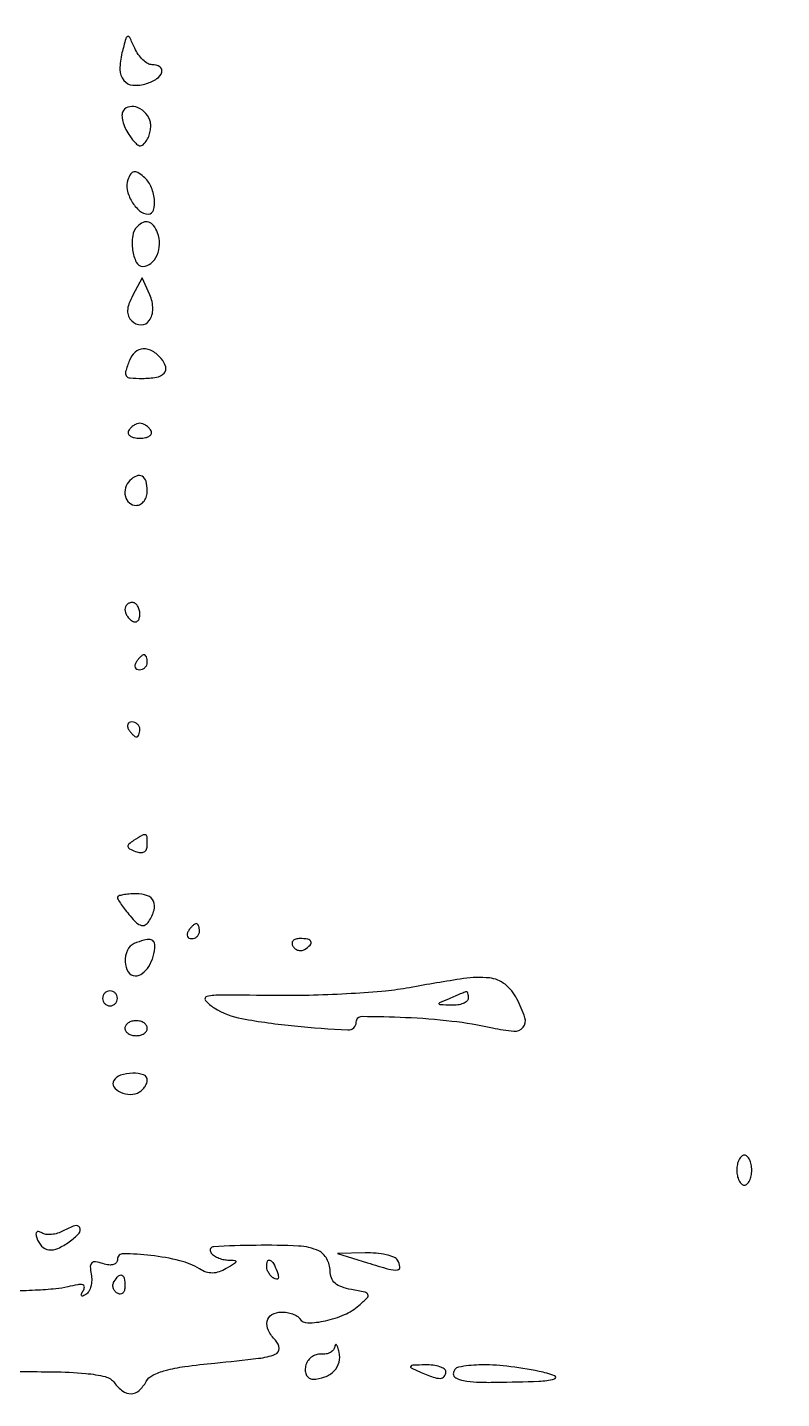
# Model space of a CAD drawing. Extents: x 0 to 4160, y 0 to 3120.
# Drawn here: x 2686.9 to 2788, y 1185.4 to 1369 of the extents above; entities that cross this region are included whole.
import ezdxf

# ---------------------------------------------------------------- set-up
doc = ezdxf.new("R2010")
doc.units = 0

msp = doc.modelspace()

# ---------------------------------------------------------------- linework, layer by layer
for points in [[(4159.499279, 606.274193, 0.000001), (4159.667734, 974.478125, 0.000057)], [(757.647081, 3119.740147, 0.000002), (520.492565, 3119.487217, 0.4139)], [(1964.75, 0.149832, 0.000016), (2717.930904, 0.232101, 0.000028), (3351.473438, 0.357111)], [(2681.984183, 1189.033992, -0.00343), (2690.334501, 1189.001496, -0.019741), (2694.748961, 1188.779581, -0.035898), (2697.371314, 1188.352433, -0.178405), (2698.594426, 1187.539978, 0.075447), (2699.704677, 1186.422111, 0.169969), (2700.830143, 1186.072127, 0.176259), (2701.899496, 1186.504414, 0.082056), (2702.846302, 1187.68984, -0.149269), (2703.731804, 1188.538644, -0.051013), (2705.411388, 1189.182285, -0.032268), (2708.019656, 1189.709654, -0.009654), (2712.050897, 1190.178079, 0.005137), (2717.916308, 1190.805984, 0.060237), (2720.14701, 1191.345372, 0.325946), (2720.664047, 1192.129321, 0.186692), (2720.183333, 1193.216667, -0.081534), (2719.23621, 1194.53582, -0.165904), (2719.071289, 1195.785921, -0.214342), (2719.697774, 1196.663574, -0.132915), (2720.940983, 1197, -0.040856), (2721.723191, 1196.935977, -0.043294), (2722.469003, 1196.745645, -0.047451), (2723.075242, 1196.466705, -0.123411), (2723.417116, 1196.134109, 0.265881), (2724.502464, 1195.544721, 0.048581), (2726.860651, 1195.827487, 0.048318), (2729.418577, 1196.655288, 0.076832), (2731.360354, 1197.88057, 0.015181), (2732.482694, 1198.9191, 0.318365), (2732.558938, 1199.34445, 0.233628), (2732.173277, 1199.651691, 0.009324), (2730.360354, 1200.009821, -0.040936), (2729.048713, 1200.356233, -0.094842), (2728.173351, 1200.86813, -0.120793), (2727.675268, 1201.577595, -0.093189), (2727.5, 1202.509821, 0.068549), (2727.3882, 1203.321466, 0.059597), (2727.059375, 1204.115051, 0.06236), (2726.573785, 1204.77213, 0.096382), (2726, 1205.179715, 0.095373), (2723.25307, 1205.83825, 0.01438), (2717.568004, 1205.931295, 0.00973), (2711.893534, 1205.750486, 0.57026), (2711.5, 1205, 0.098761), (2711.859375, 1204.614592, 0.050974), (2712.433213, 1204.284817, 0.047873), (2713.116346, 1204.055351, 0.05265), (2713.809017, 1203.969591, -0.016239), (2714.735418, 1203.922808, -0.446178), (2714.866771, 1203.749491, -0.209387), (2714.686376, 1203.487853, -0.007095), (2713.588822, 1202.829702, -0.048234), (2712.616423, 1202.384231, -0.079795), (2711.729093, 1202.228318, -0.084075), (2710.870542, 1202.360776, -0.059424), (2709.985797, 1202.776797, 0.080279), (2707.369337, 1203.876955, 0.030705), (2703.46872, 1204.572357, 0.024563), (2699.782584, 1204.815698, 0.419144), (2699, 1204.046156, -0.167002), (2698.852107, 1203.615717, -0.158571), (2698.467826, 1203.355978, -0.101851), (2697.849397, 1203.30836, -0.045325), (2697.047333, 1203.484977, 0.037053), (2696.053609, 1203.72107, 0.227353), (2695.562462, 1203.575617, 0.22411), (2695.364041, 1203.099466, 0.036054), (2695.485866, 1202.073393, -0.053941), (2695.554236, 1201.246292, -0.05716), (2695.44107, 1200.440323, -0.063955), (2695.173845, 1199.774047, -0.127701), (2694.784024, 1199.36652, -0.035653), (2694.364286, 1199.146772, -0.357111), (2694.18691, 1199.196813, -0.270298), (2694.169383, 1199.410455, -0.026869), (2694.42557, 1199.87957, 0.137675), (2694.566185, 1200.368676, 0.350773), (2694.352349, 1200.639468, 0.102759), (2693.672555, 1200.655011, 0.015394), (2692.330078, 1200.365045, -0.039299), (2690.74352, 1200.100934, -0.008607), (2687.981336, 1199.909532, -0.008911), (2684.770332, 1199.79984, -0.008449)]]:
    msp.add_lwpolyline(points, format="xyb")
for points in [[(2699.607764, 1365.573345, 0.062096), (2699.336615, 1363.359485, 0.170027), (2699.853293, 1361.894178, 0.208568), (2701.074234, 1361.252751, 0.09524), (2702.899337, 1361.468051, 0.069005), (2704.287408, 1362.130237, 0.176458), (2704.94152, 1363.011421, 0.337633), (2704.67833, 1363.706453, 0.140304), (2703.652814, 1364, -0.133288), (2703.065092, 1364.159506, -0.057382), (2702.410642, 1364.651534, -0.051129), (2701.794364, 1365.36951, -0.046898), (2701.315934, 1366.217989, 0.008885), (2700.647134, 1367.647985, 0.386834), (2700.362278, 1367.760884, 0.24057), (2700.106052, 1367.479008, 0.004923)], [(2699.694002, 1357.644966, 0.118146), (2699.613572, 1357.035476, 0.047053), (2699.78054, 1356.203398, 0.043156), (2700.139156, 1355.301169, 0.04172), (2700.650729, 1354.462979, 0.022297), (2701.445655, 1353.471799, 0.155141), (2701.97131, 1353.154971, 0.255098), (2702.434764, 1353.280718, 0.063267), (2702.946965, 1353.914187, 0.057269), (2703.243258, 1354.544925, 0.045553), (2703.417577, 1355.27719, 0.047024), (2703.452583, 1355.995713, 0.08045), (2703.330161, 1356.581997, 0.11218), (2702.590246, 1357.68748, 0.118837), (2701.459439, 1358.336398, 0.156588), (2700.376877, 1358.30798, 0.220338)], [(2700.399957, 1348.599889, 0.147502), (2700.300564, 1347.250321, 0.078922), (2700.921304, 1345.682069, 0.081327), (2701.970331, 1344.428268, 0.17985), (2703.122445, 1344, 0.334176), (2703.843239, 1344.542306, 0.100971), (2703.959046, 1345.995893, 0.076356), (2703.46948, 1347.736532, 0.113352), (2702.511833, 1348.990179, 0.034489), (2701.710528, 1349.566817, 0.186511), (2701.193228, 1349.664181, 0.2128), (2700.786822, 1349.384895, 0.045771)], [(2701.666667, 1342.333333, 0.161802), (2701.040536, 1341.083969, 0.069891), (2701.032628, 1339.199849, 0.076919), (2701.522771, 1337.550683, 0.289821), (2702.393011, 1337, 0.175073), (2703.493164, 1337.397395, 0.116813), (2704.306638, 1338.478744, 0.099448), (2704.63183, 1339.974048, 0.095868), (2704.361626, 1341.5, 0.066516), (2703.838095, 1342.460041, 0.161077), (2703.188279, 1342.923268, 0.183515), (2702.451192, 1342.876697, 0.09007)], [(2701.065354, 1333.122115, 0.03148), (2700.538414, 1331.968455, 0.08004), (2700.350868, 1331.069957, 0.109649), (2700.478769, 1330.335383, 0.098968), (2700.907359, 1329.692641, 0.195696), (2702.163477, 1329.163204, 0.249804), (2703.262344, 1329.731388, 0.156186), (2703.741836, 1331.314285, 0.101336), (2703.325368, 1333.196847), (2702.31599, 1335.458949)], [(2700.606989, 1324.418213, 0.01772), (2700.087367, 1322.905969, 0.232963), (2700.180265, 1322.338358, 0.22486), (2700.689916, 1322.054321, 0.016522), (2702.333333, 1322, 0.041013), (2704.233432, 1322.15612, 0.162665), (2705.254841, 1322.696298, 0.267829), (2705.461051, 1323.544633, 0.102305), (2704.868879, 1324.657991, 0.088674), (2703.700823, 1325.644202, 0.146153), (2702.453542, 1325.941577, 0.166649), (2701.36149, 1325.497191, 0.122523)], [(2700.5, 1315, 0.210115), (2700.446971, 1314.621971, 0.178861), (2700.685686, 1314.29375, 0.100989), (2701.231628, 1314.071437, 0.046386), (2702, 1314, 0.046386), (2702.768372, 1314.071437, 0.100989), (2703.314314, 1314.29375, 0.178861), (2703.553029, 1314.621971, 0.210115), (2703.5, 1315, 0.057296), (2703.19817, 1315.382513, 0.050113), (2702.804436, 1315.70625, 0.052849), (2702.382901, 1315.926995, 0.094481), (2702, 1316, 0.094481), (2701.617099, 1315.926995, 0.052849), (2701.195564, 1315.70625, 0.050113), (2700.80183, 1315.382513, 0.057296)], [(2700.666667, 1308.333333, 0.125809), (2700.078216, 1307.340638, 0.133222), (2700.055706, 1306.209943, 0.154548), (2700.592457, 1305.33771, 0.180027), (2701.5, 1305, 0.130775), (2702.075754, 1305.153209, 0.10214), (2702.5625, 1305.583333, 0.08892), (2702.888136, 1306.230589, 0.072314), (2703, 1307, 0.069236), (2702.829766, 1308.223484, 0.19625), (2702.308755, 1308.889179, 0.235594), (2701.549586, 1308.93204, 0.095046)], [(2700, 1291.059017, 0.089642), (2700.073302, 1290.653442, 0.053229), (2700.29375, 1290.2129, 0.051032), (2700.617485, 1289.806203, 0.06081), (2701, 1289.5, 0.139169), (2701.379648, 1289.392057, 0.191142), (2701.70625, 1289.521475, 0.138808), (2701.926733, 1289.889346, 0.066118), (2702, 1290.440983, 0.062283), (2701.925455, 1291.037096, 0.080552), (2701.70625, 1291.542039, 0.097988), (2701.381379, 1291.879982, 0.153634), (2701, 1292, 0.092995), (2700.618268, 1291.928382, 0.096318), (2700.29375, 1291.723586, 0.099231), (2700.076556, 1291.418051, 0.105429)], [(2701.5, 1284, 0.082592), (2701.343488, 1283.6179, 0.161196), (2701.3746, 1283.29375, 0.182303), (2701.586039, 1283.078288, 0.108972), (2701.940983, 1283, 0.093332), (2702.345238, 1283.076123, 0.09642), (2702.688914, 1283.29375, 0.099167), (2702.918938, 1283.618444, 0.105053), (2703, 1284, 0.042167), (2702.967655, 1284.382849, 0.061769), (2702.870461, 1284.70625, 0.081139), (2702.727648, 1284.92554, 0.210953), (2702.559017, 1285, 0.151918), (2702.34829, 1284.934461, 0.038439), (2702.066025, 1284.70625, 0.035638), (2701.768994, 1284.382774, 0.029505)], [(2700.5, 1275, 0.029505), (2700.768994, 1274.617226, 0.035638), (2701.066025, 1274.29375, 0.038439), (2701.34829, 1274.065539, 0.151918), (2701.559017, 1274, 0.210953), (2701.727648, 1274.07446, 0.081139), (2701.870461, 1274.29375, 0.061769), (2701.967655, 1274.617151, 0.042167), (2702, 1275, 0.105053), (2701.918938, 1275.381556, 0.099167), (2701.688914, 1275.70625, 0.09642), (2701.345238, 1275.923877, 0.093332), (2700.940983, 1276, 0.108972), (2700.586039, 1275.921712, 0.182303), (2700.3746, 1275.70625, 0.161196), (2700.343488, 1275.3821, 0.082592)], [(2701.166154, 1260.123851, 0.034191), (2700.531281, 1259.657711, 0.265879), (2700.410219, 1259.325417, 0.234956), (2700.631939, 1259.02253, 0.027745), (2701.416154, 1258.670548, 0.065056), (2702.084741, 1258.509427, 0.15226), (2702.583846, 1258.608341, 0.176772), (2702.891612, 1258.957113, 0.093544), (2703, 1259.531385, 0.01819), (2702.960455, 1260.617998, 0.305384), (2702.749122, 1260.88721, 0.212762), (2702.35408, 1260.844864, 0.009729)], [(2699, 1252.511431, 0.139308), (2699.081676, 1252.223972, 0.012149), (2699.500575, 1251.581749, 0.015219), (2700.051392, 1250.830557, 0.011242), (2700.704087, 1250.032633, 0.026703), (2701.565376, 1249.129146, 0.115142), (2702.202711, 1248.758593, 0.210771), (2702.723062, 1248.820333, 0.118373), (2703.188774, 1249.271202, 0.066364), (2703.905354, 1250.819723, 0.183555), (2703.83193, 1251.99874, 0.205679), (2703.014879, 1252.744532, 0.083728), (2701.5, 1253, 0.018396), (2700.541708, 1252.96473, 0.029864), (2699.734375, 1252.856483, 0.030318), (2699.138465, 1252.702027, 0.3249)], [(2708.5, 1248, 0.082592), (2708.343488, 1247.6179, 0.161196), (2708.3746, 1247.29375, 0.182303), (2708.586039, 1247.078288, 0.108972), (2708.940983, 1247, 0.093332), (2709.345238, 1247.076123, 0.09642), (2709.688914, 1247.29375, 0.099167), (2709.918938, 1247.618444, 0.105053), (2710, 1248, 0.042167), (2709.967655, 1248.382849, 0.061769), (2709.870461, 1248.70625, 0.081139), (2709.727648, 1248.92554, 0.210953), (2709.559017, 1249, 0.151918), (2709.34829, 1248.934461, 0.038439), (2709.066025, 1248.70625, 0.035638), (2708.768994, 1248.382774, 0.029505)], [(2701.25, 1246.337719, 0.195262), (2700.329653, 1245.446716, 0.112694), (2700.031821, 1243.910379, 0.128909), (2700.441116, 1242.5356, 0.262019), (2701.393011, 1242, 0.168587), (2702.332001, 1242.325864, 0.083782), (2703.187854, 1243.271585, 0.072237), (2703.792823, 1244.61129, 0.070098), (2704, 1246.081787, 0.160922), (2703.819901, 1246.626881, 0.213085), (2703.369871, 1246.8802, 0.097022), (2702.556296, 1246.798045, 0.022366)], [(2722.510081, 1245.983688, 0.090427), (2722.820631, 1245.639411, 0.095498), (2723.22714, 1245.434921, 0.099685), (2723.665803, 1245.401101, 0.108373), (2724.069098, 1245.542705, 0.050477), (2724.838655, 1246.13314, 0.315493), (2724.933879, 1246.592818, 0.25701), (2724.519563, 1246.914842, 0.039415), (2723.440983, 1247, 0.067432), (2722.890269, 1246.925389, 0.140899), (2722.524436, 1246.701458, 0.190788), (2722.397824, 1246.36964, 0.136093)], [(2738.148897, 1240.424742, -0.022878), (2734.938594, 1239.97817, -0.008234), (2730.338497, 1239.627874, -0.008147), (2725.278062, 1239.408914, -0.009576), (2720.478869, 1239.371491, 0.001642), (2712.890245, 1239.432731, 0.04888), (2710.981025, 1239.254861, 0.578115), (2710.79834, 1238.724757, 0.072638), (2711.959658, 1237.727976, 0.09713), (2715.664937, 1236.288152, 0.019287), (2722.742675, 1235.302232, 0.012529), (2729.892161, 1234.766579, 0.428854), (2731, 1235.820657, -0.415746), (2731.778305, 1236.594903, -0.009272), (2737.595698, 1236.456588, -0.018172), (2743.81201, 1235.966635, -0.026121), (2749.255864, 1235.047701, 0.033611), (2752.120377, 1234.60815, 0.24374), (2753.366641, 1235.124946, 0.26214), (2753.608276, 1236.403391, 0.037846), (2752.531123, 1238.939815, 0.106178), (2750.936633, 1240.876424, 0.142845), (2748.843779, 1241.728523, 0.063415), (2745.38652, 1241.646301, 0.008382)], [(2697, 1239, 0.099038), (2697.076342, 1238.618362, 0.097945), (2697.29375, 1238.29375, 0.097945), (2697.618362, 1238.076342, 0.099038), (2698, 1238, 0.099038), (2698.381638, 1238.076342, 0.097945), (2698.70625, 1238.29375, 0.097945), (2698.923658, 1238.618362, 0.099038), (2699, 1239, 0.099038), (2698.923658, 1239.381638, 0.097945), (2698.70625, 1239.70625, 0.097945), (2698.381638, 1239.923658, 0.099038), (2698, 1240, 0.099038), (2697.618362, 1239.923658, 0.097945), (2697.29375, 1239.70625, 0.097945), (2697.076342, 1239.381638, 0.099038)], [(2746, 1239, -0.213708), (2745.831198, 1238.623102, -0.084397), (2745.339063, 1238.314396, -0.063338), (2744.611453, 1238.116676, -0.042539), (2743.75, 1238.070285, -0.003386), (2742.261086, 1238.12689, -0.326773), (2742.104278, 1238.252774, -0.368608), (2742.185338, 1238.423348, -0.003751), (2743.5, 1239, -0.001455), (2744.284381, 1239.334359, -0.002049), (2744.985938, 1239.627618, -0.001191), (2745.579165, 1239.871091, -0.028259), (2745.75, 1239.929715, -0.352125), (2745.846243, 1239.888676, -0.057039), (2745.926562, 1239.685604, -0.042003), (2745.982054, 1239.378436, -0.023697)], [(2700, 1235, 0.148195), (2700.115568, 1234.618646, 0.098894), (2700.440625, 1234.29375, 0.082425), (2700.926543, 1234.074694, 0.064853), (2701.5, 1234, 0.064853), (2702.073457, 1234.074694, 0.082425), (2702.559375, 1234.29375, 0.098894), (2702.884432, 1234.618646, 0.148195), (2703, 1235, 0.148195), (2702.884432, 1235.381354, 0.098894), (2702.559375, 1235.70625, 0.082425), (2702.073457, 1235.925306, 0.064853), (2701.5, 1236, 0.064853), (2700.926543, 1235.925306, 0.082425), (2700.440625, 1235.70625, 0.098894), (2700.115568, 1235.381354, 0.148195)], [(2698.495635, 1227.992937, 0.297747), (2698.516734, 1227.155968, 0.138857), (2699.390463, 1226.433576, 0.101278), (2700.75669, 1226.13802, 0.142134), (2701.952113, 1226.470404, 0.058255), (2702.352943, 1226.787933, 0.050381), (2702.692183, 1227.204206, 0.052973), (2702.923407, 1227.651329, 0.093122), (2703, 1228.059017, 0.323974), (2702.496691, 1228.75426, 0.083254), (2701.042778, 1228.976163, 0.072461), (2699.426702, 1228.71646, 0.180218)], [(2782, 1216, 0.048028), (2782.073693, 1215.234582, 0.068025), (2782.29375, 1214.5875, 0.088204), (2782.618118, 1214.151477, 0.191087), (2783, 1214, 0.191087), (2783.381882, 1214.151477, 0.088204), (2783.70625, 1214.5875, 0.068025), (2783.926307, 1215.234582, 0.048028), (2784, 1216, 0.048028), (2783.926307, 1216.765418, 0.068025), (2783.70625, 1217.4125, 0.088204), (2783.381882, 1217.848523, 0.191087), (2783, 1218, 0.191087), (2782.618118, 1217.848523, 0.088204), (2782.29375, 1217.4125, 0.068025), (2782.073693, 1216.765418, 0.048028)], [(2691.73375, 1207.870875, -0.052381), (2690.981282, 1207.547812, -0.050459), (2690.16857, 1207.383034, -0.054603), (2689.419125, 1207.390447, -0.109076), (2688.862348, 1207.585073, 0.063946), (2688.437684, 1207.777707, 0.268261), (2688.17498, 1207.717293, 0.236726), (2688.074436, 1207.446632, 0.053184), (2688.182768, 1206.951696, 0.103502), (2688.83731, 1205.829484, 0.179802), (2689.781618, 1205.337021, 0.13742), (2691.019307, 1205.521834, 0.052553), (2692.538865, 1206.40476, 0.042618), (2693.847751, 1207.544791, 0.328962), (2693.949482, 1208.302671, 0.364817), (2693.279253, 1208.561843, 0.04492)], [(2732.5, 1203.593939, 0.007982), (2735.351883, 1202.75079, 0.089063), (2736.526991, 1202.640198, 0.425874), (2736.854406, 1203.043635, 0.107943), (2736.541119, 1203.933469, 0.163567), (2736.050371, 1204.340949, 0.036266), (2734.991366, 1204.664131, 0.034022), (2733.652376, 1204.874287, 0.027127), (2732.190983, 1204.923148), (2728.5, 1204.846297)], [(2720.381557, 1202.448062, -0.036408), (2720.556862, 1201.868281, -0.155351), (2720.525685, 1201.512472, -0.32948), (2720.325929, 1201.393111, -0.1144), (2719.988546, 1201.507079, -0.061454), (2719.610411, 1201.810572, -0.051183), (2719.290385, 1202.21498, -0.053277), (2719.072509, 1202.65395, -0.088797), (2719, 1203.059017, -0.079093), (2719.117673, 1203.798253, -0.444011), (2719.441482, 1203.942608, -0.168622), (2719.894727, 1203.51997, -0.029964)], [(2700, 1200.440983, -0.067432), (2699.925389, 1199.890269, -0.140899), (2699.701458, 1199.524436, -0.190788), (2699.36964, 1199.397824, -0.136093), (2698.983688, 1199.510081, -0.090427), (2698.639411, 1199.820631, -0.095498), (2698.434921, 1200.22714, -0.099685), (2698.401101, 1200.665803, -0.108373), (2698.542705, 1201.069098, -0.050477), (2699.13314, 1201.838655, -0.315493), (2699.592818, 1201.933879, -0.25701), (2699.914842, 1201.519563, -0.039415)], [(2728.116001, 1192.361111, -0.146887), (2727.940235, 1191.937366, -0.096617), (2727.531268, 1191.597569, -0.081001), (2726.951361, 1191.393089, -0.064668), (2726.288315, 1191.361111, 0.099141), (2725.607319, 1191.281296, 0.08679), (2724.973206, 1190.945139, 0.08541), (2724.482746, 1190.407769, 0.091656), (2724.214991, 1189.75, 0.071756), (2724.174272, 1189.07796, 0.106261), (2724.34499, 1188.515083, 0.129916), (2724.698316, 1188.146738, 0.140767), (2725.176676, 1188.015313, 0.084697), (2726.781352, 1188.308245, 0.111762), (2728.027575, 1189.110821, 0.127342), (2728.702179, 1190.281628, 0.130879), (2728.714394, 1191.619827, 0.017075), (2728.520117, 1192.282215, 0.090167), (2728.33963, 1192.613151, 0.504087), (2728.205421, 1192.607488, 0.123954)], [(2739.5, 1189, 0.014632), (2741.28872, 1188.292613, 0.087053), (2742.274268, 1188.119714, 0.234317), (2742.78941, 1188.375152, 0.163981), (2743, 1189, 0.24567), (2742.802156, 1189.37836, 0.070412), (2742.192187, 1189.685604, 0.053373), (2741.303371, 1189.883773, 0.034583), (2740.25, 1189.929715, 0.004372), (2738.584787, 1189.872581, 0.215481), (2738.296589, 1189.727088, 0.485414), (2738.343561, 1189.521868, 0.009027)], [(2744.004084, 1188.75, 0.278709), (2744.343914, 1188.191835, 0.070783), (2745.387382, 1187.823949, 0.040862), (2747.129229, 1187.621083, 0.012858), (2749.754084, 1187.59864, 0.004025), (2755.477681, 1187.742995, 0.053891), (2757.556003, 1188.037875, 0.737404), (2757.577977, 1188.465037, 0.036877), (2755.5, 1189.057369, 0.02212), (2751.172975, 1189.754477, 0.035573), (2747.44219, 1189.920174, 0.041227), (2744.720828, 1189.621986, 0.360084)]]:
    msp.add_lwpolyline(points, format="xyb", close=True)

doc.saveas('drawing.dxf')
